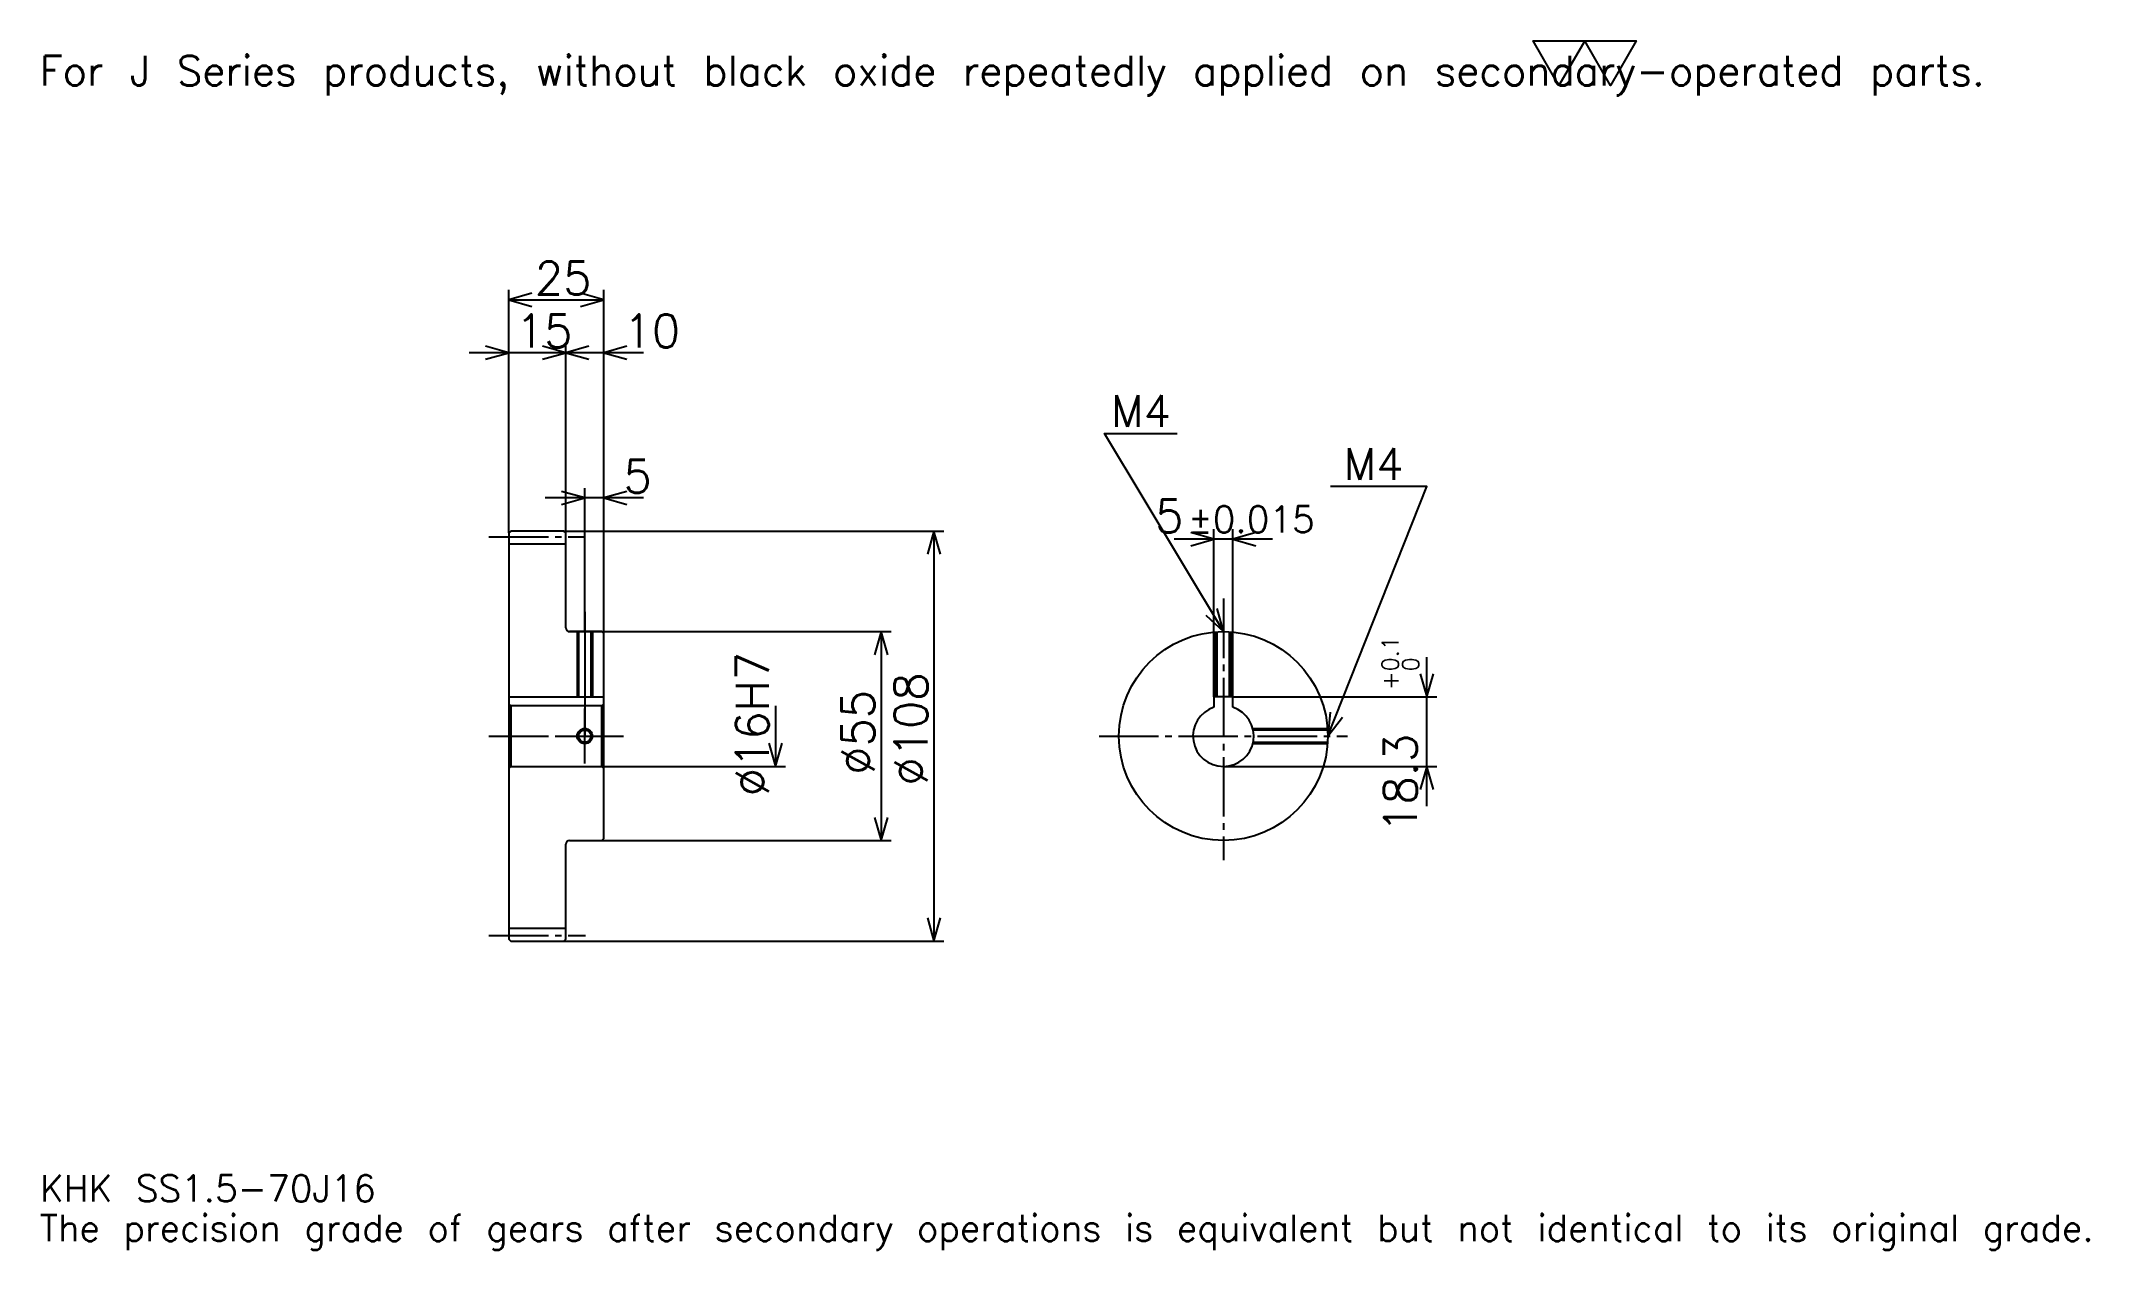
# Model space of a CAD drawing. Extents: x 18 to 557, y 6 to 325.
import ezdxf

# ---------------------------------------------------------------- set-up
doc = ezdxf.new("R2010")
doc.units = 0
doc.linetypes.add('DASHDOT', pattern=[20.869564, 15.652174, -1.73913, 1.73913, -1.73913])
doc.layers.get('0').update_dxf_attribs({"linetype": 'CONTINUOUS'})
doc.layers.add('DASHDOT', color=6, linetype='DASHDOT')
doc.styles.add('KANJI', font='TXT', dxfattribs={"bigfont": 'BIGFONT'})

msp = doc.modelspace()

# ---------------------------------------------------------------- linework, layer by layer
at = {"color": 5}
for p, q in [((140.869568, 195.739136), (140.869568, 259.217407)), ((165.869568, 195.739136), (165.869568, 259.217407)), ((140.869568, 256.608704), (165.869568, 256.608704)), ((166.304352, 242.695648), (130.434784, 242.695648)), ((176.304352, 242.695648), (145.434784, 242.695648)), ((155.869568, 195.739136), (155.869568, 245.304352)), ((160.869568, 195.739136), (160.869568, 207.043488)), ((176.304352, 204.434784), (150.434784, 204.434784)), ((140.869568, 195.239136), (140.869568, 195.739136)), ((155.369568, 195.739136), (165.869568, 195.739136)), ((155.869568, 195.239136), (155.869568, 195.739136)), ((160.869568, 169.239136), (160.869568, 195.739136)), ((160.869568, 169.239136), (160.869568, 195.739136)), ((165.869568, 195.739136), (255.434784, 195.739136)), ((165.869568, 168.739136), (165.869568, 195.739136)), ((252.82608, 195.739136), (252.82608, 87.739136)), ((326.521729, 152.039139), (326.521729, 196.195648)), ((331.521729, 152.039139), (331.521729, 196.195648)), ((341.956543, 193.58696), (316.086975, 193.58696)), ((156.869568, 169.239136), (165.869568, 169.239136)), ((165.869568, 169.239136), (241.521744, 169.239136)), ((238.913055, 169.239136), (238.913055, 114.239136)), ((382.608704, 123.304352), (382.608704, 162.473923)), ((331.521729, 152.039139), (385.217407, 152.039139)), ((211.08696, 149.739136), (211.08696, 133.739136)), ((165.869568, 133.739136), (213.695648, 133.739136)), ((329.021729, 133.739136), (385.217407, 133.739136)), ((156.869568, 114.239136), (165.869568, 114.239136)), ((165.869568, 114.239136), (241.521744, 114.239136)), ((155.369568, 87.739136), (165.869568, 87.739136)), ((165.869568, 87.739136), (255.434784, 87.739136))]:
    msp.add_line(p, q, dxfattribs=at)
at = {"color": 4}
for p, q in [((140.869568, 192.364136), (155.869568, 192.364136)), ((140.869568, 152.039139), (165.869568, 152.039139)), ((141.369568, 149.739136), (141.369568, 133.739136)), ((165.369568, 149.739136), (165.869568, 150.239136)), ((165.369568, 133.739136), (165.869568, 133.239136)), ((140.869568, 91.114136), (155.869568, 91.114136))]:
    msp.add_line(p, q, dxfattribs=at)
at = {"color": 7}
msp.add_lwpolyline([(417.391296, 313.043488), (410.608673, 324.800018), (437.739136, 324.800018), (430.956512, 313.043488), (424.17392, 324.800018), (417.391296, 313.043488)], dxfattribs=at)
at = {"color": 5}
for points in [[(146.956528, 258.347839), (140.869568, 256.608704), (146.956528, 254.869568)], [(159.782608, 254.869568), (165.869568, 256.608704), (159.782608, 258.347839)], [(134.782608, 240.956528), (140.869568, 242.695648), (134.782608, 244.434784)], [(149.782608, 240.956528), (155.869568, 242.695648), (149.782608, 244.434784)], [(161.956528, 244.434784), (155.869568, 242.695648), (161.956528, 240.956528)], [(171.956528, 244.434784), (165.869568, 242.695648), (171.956528, 240.956528)], [(329.021729, 169.239136), (297.717407, 221.413055), (316.847839, 221.413055)], [(154.782608, 202.695648), (160.869568, 204.434784), (154.782608, 206.17392)], [(171.956528, 206.17392), (165.869568, 204.434784), (171.956528, 202.695648)], [(356.521729, 141.739136), (382.608704, 207.5), (357.217407, 207.5)], [(254.565216, 189.652176), (252.82608, 195.739136), (251.08696, 189.652176)], [(320.434784, 191.847824), (326.521729, 193.58696), (320.434784, 195.326096)], [(337.608704, 195.326096), (331.521729, 193.58696), (337.608704, 191.847824)], [(324.398743, 173.563889), (329.021729, 169.239136), (327.381317, 175.353424)], [(240.652176, 163.152176), (238.913055, 169.239136), (237.17392, 163.152176)], [(380.869568, 158.126099), (382.608704, 152.039139), (384.347839, 158.126099)], [(357.149658, 148.038452), (356.521729, 141.739136), (360.382812, 146.755875)], [(209.347839, 139.826096), (211.08696, 133.739136), (212.82608, 139.826096)], [(384.347839, 127.652176), (382.608704, 133.739136), (380.869568, 127.652176)], [(237.17392, 120.326096), (238.913055, 114.239136), (240.652176, 120.326096)], [(251.08696, 93.826096), (252.82608, 87.739136), (254.565216, 93.826096)]]:
    msp.add_lwpolyline(points, dxfattribs=at)
at = {"color": 4}
for points in [[(155.869568, 170.239136), (155.869568, 195.239136), (155.369568, 195.739136), (141.369568, 195.739136), (140.869568, 195.239136), (140.869568, 133.239136)], [(156.869568, 114.239136), (165.369568, 114.239136), (165.869568, 114.739136), (165.869568, 168.739136), (165.369568, 169.239136), (156.869568, 169.239136)], [(158.869568, 169.239136), (158.869568, 152.039139)], [(159.249573, 169.239136), (159.249573, 152.039139)], [(162.489563, 169.239136), (162.489563, 152.039139)], [(162.869568, 169.239136), (162.869568, 152.039139)], [(327.021729, 152.039139), (327.021729, 169.166306)], [(327.401733, 152.039139), (327.401733, 169.191376)], [(330.641724, 152.039139), (330.641724, 169.191376)], [(331.021729, 152.039139), (331.021729, 169.166306)], [(331.521729, 149.33847), (331.521729, 152.039139), (326.521729, 152.039139), (326.521729, 149.33847)], [(140.869568, 133.239136), (141.369568, 133.739136), (165.369568, 133.739136), (165.369568, 149.739136), (141.369568, 149.739136), (140.869568, 150.239136)], [(336.7677, 143.739136), (356.448914, 143.739136)], [(336.856018, 143.359131), (356.473999, 143.359131)], [(336.7677, 139.739136), (356.448914, 139.739136)], [(336.856018, 140.119141), (356.473999, 140.119141)], [(140.869568, 133.239136), (140.869568, 88.239136), (141.369568, 87.739136), (155.369568, 87.739136), (155.869568, 88.239136), (155.869568, 113.239136)]]:
    msp.add_lwpolyline(points, dxfattribs=at)
for centre, radius in [((329.021729, 141.739136), 27.5), ((160.869568, 141.739136), 1.62)]:
    msp.add_circle(centre, radius, dxfattribs=at)
at = {"color": 7}
msp.add_circle((160.869568, 141.739136), 2, dxfattribs=at)
at = {"color": 4}
for centre, radius, start, end in [((156.869568, 170.239136), 1, 180, 270), ((329.021729, 141.739136), 8, 108.20995733, 71.79004267), ((156.869568, 113.239136), 1, 90, 180)]:
    msp.add_arc(centre, radius, start, end, dxfattribs=at)
at = {"layer": 'DASHDOT', "color": 7}
for p, q in [((135.652176, 194.239136), (161.08696, 194.239136)), ((329.021729, 177.934784), (329.021729, 109.021744)), ((160.869568, 169.239136), (160.869568, 141.739136)), ((135.652176, 141.739136), (171.08696, 141.739136)), ((296.304352, 141.739136), (361.739136, 141.739136)), ((135.652176, 89.239136), (161.08696, 89.239136))]:
    msp.add_line(p, q, dxfattribs=at)
for points in [[(160.869568, 174.456528), (160.869568, 146.821747)], [(160.869568, 134.521744), (160.869568, 148.956528)], [(153.652176, 141.739136), (168.08696, 141.739136)]]:
    msp.add_lwpolyline(points, dxfattribs=at)

# ---------------------------------------------------------------- texts
at = {"color": 7, "style": 'KANJI'}
for s, height, p in [('For J Series products, without black oxide repeatedly applied on secondary-operated parts.', 7.826087, (17.391304, 313.043488)), ('25', 8.695652, (147.717392, 258)), ('15', 8.695652, (142.717392, 244.08696)), ('10', 8.695652, (171.08696, 244.08696)), ('M4', 8.347826, (299.456543, 223.152176)), ('M4', 8.347826, (360.695679, 209.239136)), ('5', 8.695652, (171.08696, 205.826096)), ('5', 8.695652, (311.072205, 195.326096)), ('%%p0.015', 6.956522, (319.67981, 195.326096)), ('KHK SS1.5-70J16', 6.956522, (17.391304, 19.130434)), ('The precision grade of gears after secondary operations is equivalent but not identical to its original grade.', 6.956522, (17.391304, 8.695652))]:
    msp.add_text(s, height=height, dxfattribs=at).set_placement(p)
for s, height, p in [('%%c16H7', 8.695652, (209.347839, 125.869568)), ('0.1', 4.347826, (375.130432, 158.772507)), ('0', 4.347826, (380.521729, 158.772507)), ('%%c108', 8.695652, (251.08696, 128.695648)), ('+', 4.347826, (375.130432, 153.902939)), ('%%c55', 8.695652, (237.17392, 131.521744)), ('18.3', 8.695652, (380, 116.264717))]:
    msp.add_text(s, height=height, rotation=90, dxfattribs=at).set_placement(p)

doc.saveas('drawing.dxf')
